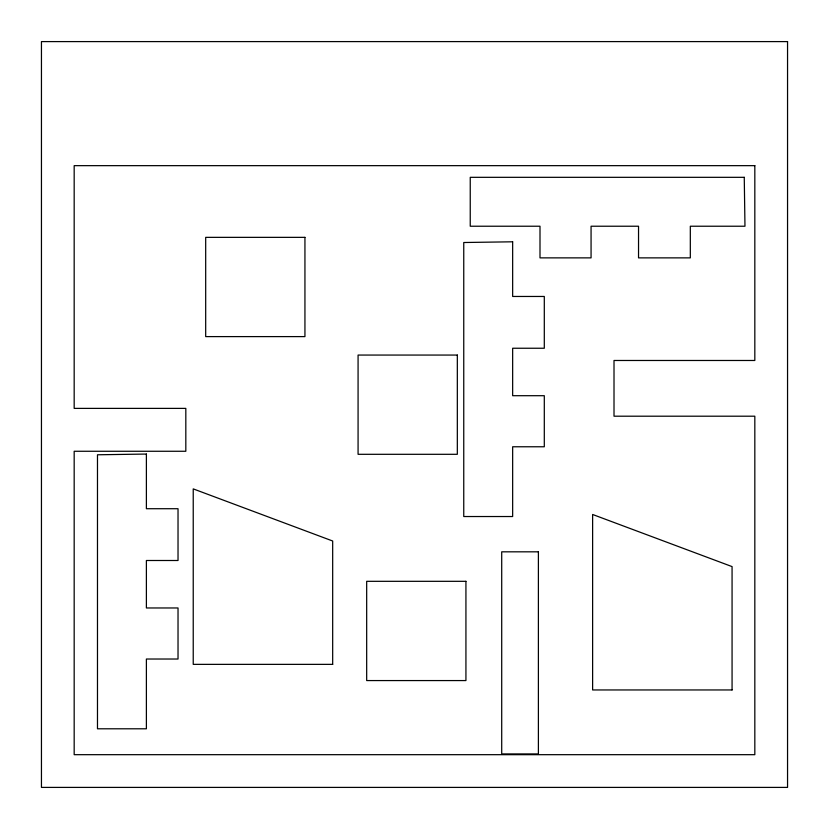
<?xml version="1.0" encoding="UTF-8"?>
<svg xmlns="http://www.w3.org/2000/svg" width="829" height="829" viewBox="0 0 829 829"><rect width="100%" height="100%" fill="white"/><g stroke="black" fill="none" stroke-linecap="round" stroke-linejoin="round"><path stroke-width="1.24" d="M512.654 241.799L463.753 242.514L463.753 516.529L512.654 516.529L512.654 446.769L544.301 446.769L544.301 395.702L512.654 395.702L512.654 348.242L544.301 348.242L544.301 296.461L512.654 296.461L512.654 241.799M146.391 454.054L97.48 454.779L97.48 728.795L146.391 728.795L146.391 659.024L178.028 659.024L178.028 607.968L146.391 607.968L146.391 560.497L178.028 560.497L178.028 508.716L146.391 508.716L146.391 454.054M787.55 41.595L41.45 41.595L41.45 787.405L787.55 787.405L787.55 41.595M754.825 165.655L74.175 165.655L74.175 408.386L185.82 408.386L185.82 451.266L74.175 451.266L74.175 754.68L754.825 754.68L754.825 416.199L614.009 416.199L614.009 360.48L754.825 360.48L754.825 165.655M744.255 177.323L470.24 177.323L470.24 226.224L540 226.224L540 257.871L591.067 257.871L591.067 226.224L638.537 226.224L638.537 257.871L690.319 257.871L690.319 226.224L744.97 226.224L744.255 177.323M304.937 237.353L205.685 237.353L205.685 336.605L304.937 336.605L304.937 237.353M457.328 355.061L358.076 355.061L358.076 454.302L457.328 454.302L457.328 355.061M538.394 551.824L501.711 551.824L501.711 753.924L538.394 753.924L538.394 551.824M465.929 581.316L366.677 581.316L366.677 680.568L465.929 680.568L465.929 581.316M332.678 664.361L193.23 664.361L193.23 488.882L332.678 541.005L332.678 664.361M732.069 689.956L592.621 689.956L592.621 514.477L732.069 566.601L732.069 689.956"/></g></svg>
